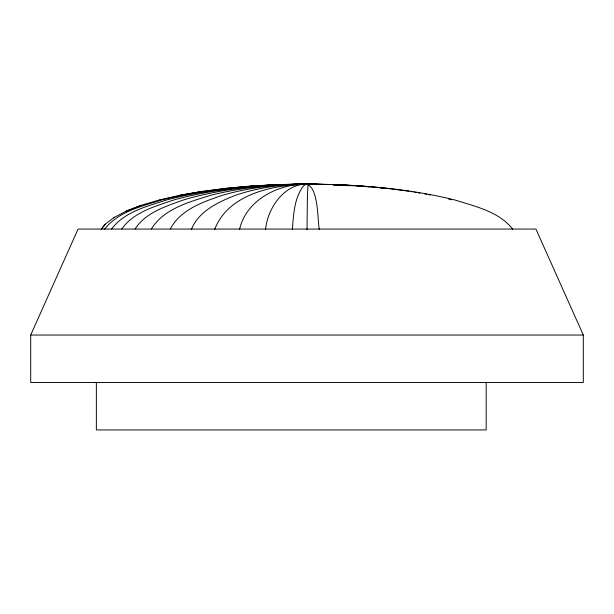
<?xml version="1.0" encoding="UTF-8"?>
<svg xmlns="http://www.w3.org/2000/svg" width="614" height="614" viewBox="0 0 614 614"><rect width="100%" height="100%" fill="white"/><g stroke="black" fill="none" stroke-linecap="round" stroke-linejoin="round"><path stroke-width="0.92" d="M307.015 229.598L307.437 195.298L308.098 184.1M292.318 229.598C293.646 214.793 294.068 198.153 303.516 185.912C304.782 184.791 306.401 184.008 308.113 184.062L280.276 184.522L252.922 185.912M265.563 229.598C267.512 207.946 284.366 183.901 306.923 184.062C265.332 184.392 223.373 188.107 183.356 199.987C165.91 206.312 145.587 212.513 135.095 229.014M239.529 229.598C246.03 200.011 278.165 183.924 306.493 184.085L315.918 184.522M214.647 229.598C228.024 193.955 272.954 185.06 306.731 184.07L324.169 184.499M191.345 229.598C198.606 211.208 218.216 201.998 235.538 195.298C258.44 187.408 282.716 184.238 306.87 184.062L306.954 184.062M30.7 335.044L78.062 229.068L535.938 229.068L583.3 335.044L583.3 382.491L30.7 382.491L30.7 335.044L583.3 335.044M170.316 229.014C180.293 209.643 203.027 201.937 222.368 195.298C249.737 187.354 278.296 184.254 306.731 184.07L298.381 184.522M151.374 229.014C163.777 208.645 189.265 202.014 210.64 195.298C242 187.316 274.42 184.261 306.716 184.062L279.784 184.522M121.764 229.014C133.545 212.083 155.219 206.342 173.762 199.987C209.151 190.163 245.861 186.142 282.463 184.522M111.594 229.014C124.389 211.792 147.061 206.373 166.455 199.987C203.871 190.148 242.545 186.142 281.112 184.522M104.603 229.245C118.018 211.646 141.496 206.427 161.543 199.987C191.791 192.266 222.844 188.26 253.927 185.912M101.394 229.245L105.124 224.363M101.233 229.245L104.971 224.363L113.92 217.625M113.774 217.625L126.016 211.247L141.205 205.337M125.878 211.247L141.082 205.337L159.241 199.987M305.373 184.522L306.923 184.062L308.942 184.522M159.126 199.987L179.802 195.298L202.536 191.345M179.702 195.298L202.459 191.345L227.065 188.199M253.904 186.372L256.698 186.096M231.263 188.199L234.095 187.93M237.871 187.585L241.647 187.232M244.479 186.963L248.256 186.618M251.088 186.349L255.8 185.912M301.835 184.522C318.965 179.242 317.315 219.712 319.303 229.598M227.003 188.199L252.96 185.912M306.609 184.062L306.8 184.062M258.624 185.758L281.212 184.522M328.828 184.507L307.054 184.062L308.105 184.077M319.211 184.522L307.276 184.07L326.694 184.499M307.276 184.07L321.352 184.492M333.786 184.522L360.195 185.912L385.684 188.199M332.888 184.522L355.567 185.758M331.537 184.522L341.768 185.113M345.49 185.321L352.935 185.75M333.509 184.753L339.128 185.098M345.674 185.505L349.412 185.735M333.156 184.898L335.927 185.09M312.48 184.522L307.084 184.062C356.688 184.4 406.606 188.03 454.874 199.987C475.205 206.434 499.013 211.561 512.767 229.245M358.399 185.912L363.135 186.349M365.975 186.618L369.766 186.963M372.606 187.232L376.397 187.585M380.189 187.93L383.029 188.199M356.657 186.004L360.395 186.372M386.613 188.321L408.901 191.223M410.766 191.507L412.631 191.837M414.496 192.167L416.361 192.497M418.226 192.827L420.091 193.157M424.75 193.978L426.623 194.308M428.488 194.638L430.353 194.968M448.773 199.136L451.536 199.773M486.173 382.491L486.173 429.938L96.36 429.938L96.36 382.491"/></g></svg>
